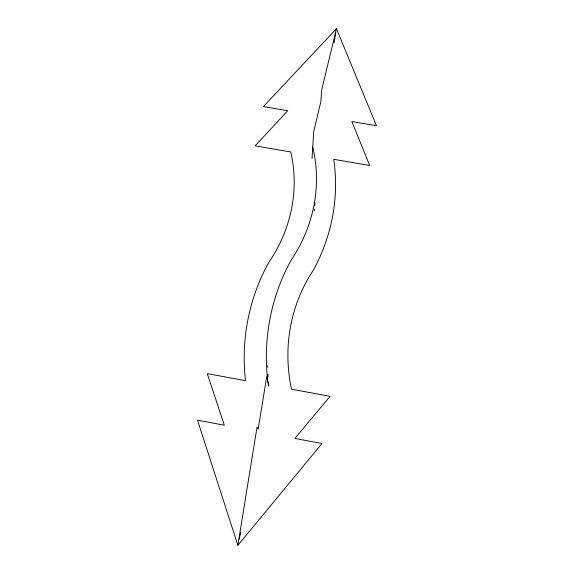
<?xml version="1.0" encoding="UTF-8"?>
<svg xmlns="http://www.w3.org/2000/svg" width="574" height="574" viewBox="0 0 574 574"><rect width="100%" height="100%" fill="white"/><g stroke="black" fill="none" stroke-linecap="round" stroke-linejoin="round"><path stroke-width="0.86" d="M312.041 158.51L313.677 131.726L320.83 101.648L321.72 89.802L336.429 28.7L376.487 125.735L351.876 121.573L369.67 165.484L333.716 159.321A195.777 181.477 -18.5 0 1 313.382 270.124A164.752 156.967 40.9 0 0 291.52 389.215L330.079 396.34L294.885 438.45L321.985 443.53L237.88 545.3L197.513 420.175L224.312 425.205L207.286 373.638L245.478 380.698A209.646 199.752 41.3 0 1 268.933 262.218A153.904 142.589 -18.3 0 0 290.767 151.952L255.129 145.846L287.739 110.725L263.373 106.599L336.429 28.7M237.88 545.3L257.044 427.049L258.164 429.201L266.702 376.666L268.718 386.108M334.075 42.849L335.84 32.237M239.214 539.173L240.736 532.177M268.768 385.082A205.27 194.536 42.7 0 1 268.503 382.413M268.087 377.053A205.27 194.536 42.7 0 1 267.929 374.384M267.692 367.274A205.27 194.536 42.7 0 1 267.671 365.502M312.737 147.052A157.778 146.513 -16.4 0 1 291.118 260.18A216.599 204.631 41.8 0 0 267.836 381.983M314.983 202.974A150.029 140.049 -16.8 0 1 314.774 205.628M314.43 209.166A150.029 140.049 -16.8 0 1 314.215 210.938"/></g></svg>
